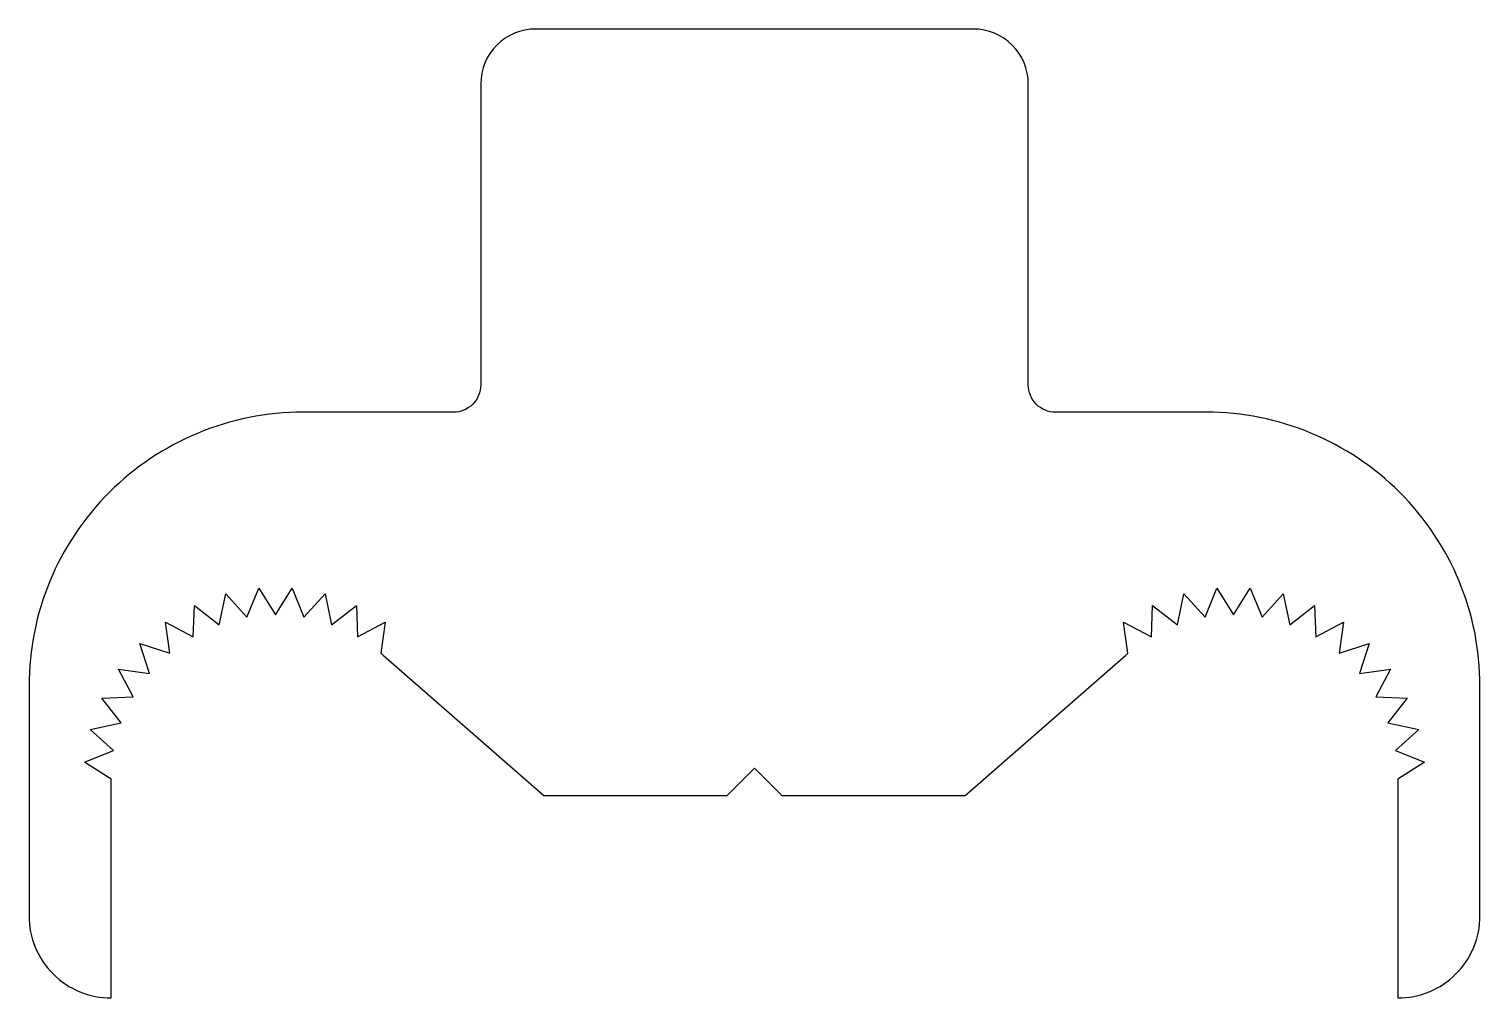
# Model space of a CAD drawing. Extents: x 167.4 to 193.9, y 222.2 to 239.9.
import ezdxf

# ---------------------------------------------------------------- set-up
doc = ezdxf.new("R2010")
doc.units = 0
doc.layers.add('ANA', color=220, linetype='CONTINUOUS')

msp = doc.modelspace()

# ---------------------------------------------------------------- linework, layer by layer
at = {"layer": 'ANA', "color": 7}
msp.add_lwpolyline([(191.661, 228.153), (192.23, 228.233), (191.961, 227.725), (192.535, 227.704), (192.182, 227.251), (192.744, 227.131), (192.317, 226.746), (192.85, 226.53), (192.363, 226.225), (192.363, 222.225, 0.414214), (193.863, 223.725), (193.863, 227.925, 0.414214), (188.863, 232.925), (186.113, 232.925, -0.414214), (185.613, 233.425), (185.613, 238.925, 0.414214), (184.613, 239.925), (180.613, 239.925), (176.613, 239.925, 0.414214), (175.613, 238.925), (175.613, 233.425, -0.414214), (175.113, 232.925), (172.363, 232.925, 0.414214), (167.363, 227.925), (167.363, 223.725, 0.414214), (168.863, 222.225), (168.863, 226.225), (168.376, 226.53), (168.908, 226.746), (168.482, 227.131), (169.044, 227.251), (168.691, 227.704), (169.265, 227.725), (168.996, 228.233), (169.565, 228.153), (169.388, 228.7), (169.934, 228.523), (169.855, 229.092), (170.363, 228.823), (170.384, 229.397), (170.837, 229.044), (170.957, 229.606), (171.342, 229.18), (171.558, 229.712), (171.863, 229.225), (172.168, 229.712), (172.384, 229.18), (172.769, 229.606), (172.889, 229.044), (173.342, 229.397), (173.363, 228.823), (173.87, 229.092), (173.791, 228.523, -0.005117), (173.838, 228.483), (176.763, 225.925), (180.113, 225.925), (180.613, 226.425), (181.113, 225.925), (184.463, 225.925), (187.388, 228.483, -0.005117), (187.434, 228.523), (187.355, 229.092), (187.863, 228.823), (187.884, 229.397), (188.337, 229.044), (188.457, 229.606), (188.842, 229.18), (189.058, 229.712), (189.363, 229.225), (189.668, 229.712), (189.884, 229.18), (190.269, 229.606), (190.389, 229.044), (190.842, 229.397), (190.863, 228.823), (191.37, 229.092), (191.291, 228.523), (191.838, 228.7)], format="xyb", close=True, dxfattribs=at)

doc.saveas('drawing.dxf')
